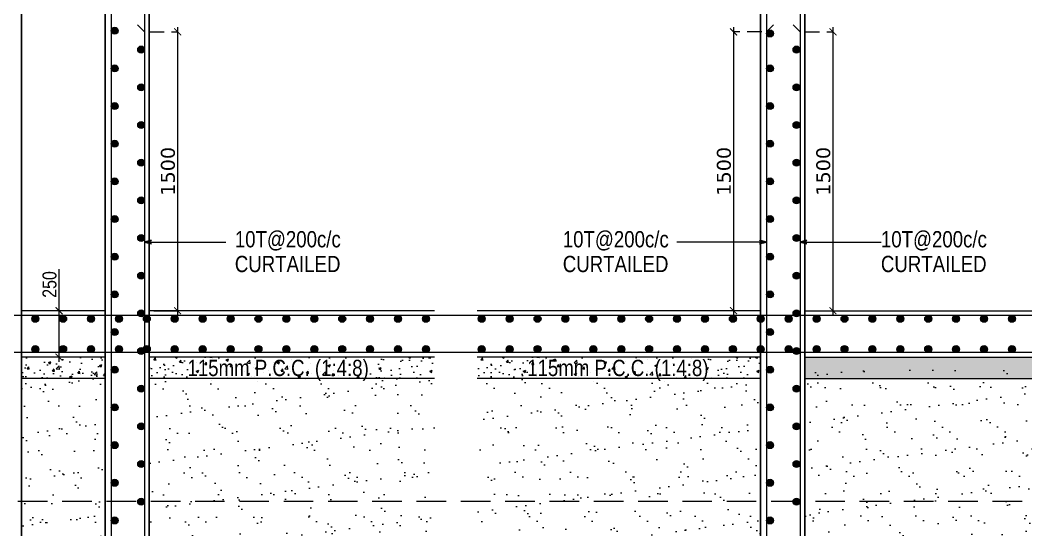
# Model space of a CAD drawing. Header units: millimetres. Extents: x 1112055 to 3390982, y -148532 to 766891.
# Drawn here: x 1786039 to 1807664, y 315891 to 326860 of the extents above; entities that cross this region are included whole.
import ezdxf

# ---------------------------------------------------------------- set-up
doc = ezdxf.new("R2010")
doc.units = ezdxf.units.MM
doc.header["$PDMODE"] = 35
doc.header["$PDSIZE"] = -25
doc.linetypes.add('Hidden', pattern=[9.525, 6.35, -3.175])
for name, color, linetype, lineweight in [('A_Levels', 150, 'Hidden', 13), ('B FINAL COLUMN', 1, 'Continuous', 30), ('B FOOTING', 49, 'Continuous', 20), ('B HATCH', 250, 'Continuous', 0), ('B STEEL', 34, 'Continuous', 15), ('B STEEL TEXT', 7, 'Continuous', 15), ('B-ST DIM', 250, 'Continuous', 18)]:
    doc.layers.add(name, color=color, linetype=linetype, lineweight=lineweight)
doc.styles.add('ARIAL', font='arial.ttf')
doc.styles.add('Q1', font='g13f12d.shx', dxfattribs={"width": 0.8})
doc.styles.add('STYLE2', font='verdana.ttf')
doc.styles.add('SWINC', font='swissc.ttf')
doc.dimstyles.new('BH-STD', dxfattribs={"dimscale": 0, "dimtxt": 230, "dimasz": 125, "dimexe": 0, "dimexo": 100, "dimgap": 50, "dimtad": 1, "dimdec": 0, "dimzin": 1, "dimdsep": 46, "dimtxsty": 'Q1', "dimblk": 'ARCHTICK', "dimcen": 1, "dimdle": 100, "dimclrd": 250, "dimclre": 250, "dimclrt": 256, "dimadec": 0, "dimazin": 0, "dimtfac": 1, "dimtdec": 0, "dimtix": 1, "dimtofl": 0, "dimtmove": 0, "dimatfit": 2, "dimfxl": 1, "dimtolj": 1, "dimtzin": 0, "dimlwd": 9, "dimlwe": 9, "dimarcsym": 0})
doc.dimstyles.new('DIM 1', dxfattribs={"dimscale": 0, "dimtxt": 230, "dimasz": 150, "dimexe": 0.18, "dimexo": 0.0625, "dimgap": 0.5, "dimtad": 1, "dimdec": 0, "dimzin": 0, "dimdsep": 46, "dimtxsty": 'ARIAL', "dimblk": 'OBLIQUE', "dimcen": 6, "dimse1": 1, "dimse2": 1, "dimclrd": 256, "dimclrt": 256, "dimadec": 0, "dimazin": 2, "dimtfac": 0.75, "dimtdec": 0, "dimtix": 1, "dimtofl": 0, "dimtmove": 1, "dimatfit": 3, "dimldrblk": 'OPEN30', "dimfxl": 0.18, "dimfrac": 1, "dimtolj": 1, "dimtzin": 0, "dimlwd": -1, "dimarcsym": 0})
pattern_1 = [(37.5, (159678.04, -211839.16), (-24.00047, 734.11986), [0, -579.12, 0, -647.7, 0, -619.125]), (7.5, (159678, -211839.2), (674.2849, 1075.23765), [0, -312.42, 0, -521.97, 0, -200.025]), (327.5, (159209.4, -211839.16), (1186.48856, 2.15578), [0, -190.5, 0, -685.8, 0, -895.35]), (317.5, (159209.4, -211839.2), (1145.3347, 334.394), [0, -95.25, 0, -449.58, 0, -514.35])]

# ---------------------------------------------------------------- blocks, each defined once
blk = doc.blocks.new('_ArchTick')
at = {"color": 0, "linetype": 'ByBlock', "const_width": 0.15}
blk.add_lwpolyline([(-0.5, -0.5), (0.5, 0.5)], dxfattribs=at)
blk = doc.blocks.new('*D135')
at = {"layer": 'B-ST DIM', "color": 7, "linetype": 'Hidden', "lineweight": 9, "ltscale": 50, "transparency": 16777216}
blk.add_line((1788817, 326607), (1789426, 326607), dxfattribs=at)
at = {"layer": 'B-ST DIM', "color": 7, "lineweight": 9, "ltscale": 50, "transparency": 16777216}
for p, q in [((1789426, 326707), (1789426, 320507)), ((1788917, 320607), (1789426, 320607))]:
    blk.add_line(p, q, dxfattribs=at)
at = {"layer": 'Defpoints', "color": 0, "ltscale": 50, "transparency": 16777216}
for p in [(1788717, 326607), (1788817, 320607), (1789426, 320607)]:
    blk.add_point(p, dxfattribs=at)
at = {"layer": 'B-ST DIM', "color": 7, "lineweight": 9, "ltscale": 50, "transparency": 16777216, "xscale": 150, "yscale": 150, "zscale": 150}
for p, rotation in [((1789426, 326607), 90), ((1789426, 320607), 270)]:
    blk.add_blockref('_ArchTick', p, dxfattribs=dict(at, rotation=rotation))
at = {"layer": 'B-ST DIM', "color": 7, "ltscale": 50, "transparency": 16777216, "insert": (1789219, 323607), "char_height": 300, "attachment_point": 5, "rotation": 90, "style": 'STYLE2'}
blk.add_mtext('\\A1;1500', dxfattribs=at)
blk = doc.blocks.new('_Oblique')
at = {"color": 0, "linetype": 'ByBlock', "lineweight": -2}
blk.add_line((-0.5, -0.5), (0.5, 0.5), dxfattribs=at)
blk = doc.blocks.new('_Open30')
at = {"color": 0, "linetype": 'ByBlock', "lineweight": -2}
for p, q in [((-1, 0.27), (0, 0)), ((0, 0), (-1, -0.27)), ((0, 0), (-1, 0))]:
    blk.add_line(p, q, dxfattribs=at)
blk = doc.blocks.new('*D136')
at = {"layer": 'B-ST DIM', "color": 7, "lineweight": 9, "ltscale": 50, "transparency": 16777216}
for p, q in [((1801379, 326707), (1801379, 320507)), ((1801888, 320607), (1801379, 320607))]:
    blk.add_line(p, q, dxfattribs=at)
at = {"layer": 'B-ST DIM', "color": 7, "linetype": 'Hidden', "lineweight": 9, "ltscale": 50, "transparency": 16777216}
blk.add_line((1801988, 326607), (1801379, 326607), dxfattribs=at)
at = {"layer": 'Defpoints', "color": 0, "ltscale": 50, "transparency": 16777216}
for p in [(1802088, 326607), (1801379, 320607), (1801988, 320607)]:
    blk.add_point(p, dxfattribs=at)
at = {"layer": 'B-ST DIM', "color": 7, "lineweight": 9, "ltscale": 50, "transparency": 16777216, "xscale": 150, "yscale": 150, "zscale": 150}
for p, rotation in [((1801379, 326607), 90), ((1801379, 320607), 270)]:
    blk.add_blockref('_ArchTick', p, dxfattribs=dict(at, rotation=rotation))
at = {"layer": 'B-ST DIM', "color": 7, "ltscale": 50, "transparency": 16777216, "insert": (1801173, 323607), "char_height": 300, "attachment_point": 5, "rotation": 90, "style": 'STYLE2'}
blk.add_mtext('\\A1;1500', dxfattribs=at)
blk = doc.blocks.new('*D139')
at = {"layer": 'B-ST DIM', "color": 7, "linetype": 'Hidden', "lineweight": 9, "ltscale": 50, "transparency": 16777216}
blk.add_line((1802908, 326607), (1803516, 326607), dxfattribs=at)
at = {"layer": 'B-ST DIM', "color": 7, "lineweight": 9, "ltscale": 50, "transparency": 16777216}
for p, q in [((1803516, 326707), (1803516, 320507)), ((1803008, 320607), (1803516, 320607))]:
    blk.add_line(p, q, dxfattribs=at)
at = {"layer": 'Defpoints', "color": 0, "ltscale": 50, "transparency": 16777216}
for p in [(1802808, 326607), (1802908, 320607), (1803516, 320607)]:
    blk.add_point(p, dxfattribs=at)
at = {"layer": 'B-ST DIM', "color": 7, "lineweight": 9, "ltscale": 50, "transparency": 16777216, "xscale": 150, "yscale": 150, "zscale": 150}
for p, rotation in [((1803516, 326607), 90), ((1803516, 320607), 270)]:
    blk.add_blockref('_ArchTick', p, dxfattribs=dict(at, rotation=rotation))
at = {"layer": 'B-ST DIM', "color": 7, "ltscale": 50, "transparency": 16777216, "insert": (1803310, 323607), "char_height": 300, "attachment_point": 5, "rotation": 90, "style": 'STYLE2'}
blk.add_mtext('\\A1;1500', dxfattribs=at)
blk = doc.blocks.new('*D142')
at = {"layer": 'B-ST DIM', "color": 7, "lineweight": 9, "ltscale": 50, "transparency": 16777216}
for p, q in [((1786877, 320607), (1786877, 321500)), ((1787172, 320607), (1786877, 320607)), ((1786877, 319507), (1786877, 320607))]:
    blk.add_line(p, q, dxfattribs=at)
at = {"layer": 'B-ST DIM', "color": 7, "linetype": 'Hidden', "lineweight": 9, "ltscale": 50, "transparency": 16777216}
blk.add_line((1787267, 319607), (1786877, 319607), dxfattribs=at)
at = {"layer": 'Defpoints', "color": 0, "ltscale": 50, "transparency": 16777216}
for p in [(1786877, 320607), (1787272, 320607), (1787367, 319607)]:
    blk.add_point(p, dxfattribs=at)
at = {"layer": 'B-ST DIM', "color": 7, "lineweight": 9, "ltscale": 50, "transparency": 16777216, "xscale": 150, "yscale": 150, "zscale": 150}
for p, rotation in [((1786877, 320607), 90), ((1786877, 319607), 270)]:
    blk.add_blockref('_ArchTick', p, dxfattribs=dict(at, rotation=rotation))
at = {"layer": 'B-ST DIM', "color": 7, "ltscale": 50, "transparency": 16777216, "insert": (1786673, 321171), "char_height": 300, "attachment_point": 5, "rotation": 90, "style": 'SWINC'}
blk.add_mtext('\\A1;250', dxfattribs=at)

msp = doc.modelspace()

# ---------------------------------------------------------------- hatches: boundary and pattern name
at = {"layer": 'B HATCH', "lineweight": 0}
h = msp.add_hatch(dxfattribs=at)
h.set_pattern_fill('AR-CONC', color=250, scale=3, style=0)
h.set_pattern_definition([(50, (205421.33, -200439.16), (546.55401, -47.81726), [57.15, -628.65]), (355, (205421.33, -200439.16), (-105.73026, 573.17054), [45.72, -502.92175]), (100.451445, (205466.9, -200443.15), (440.82374, 525.35326), [48.57003, -534.27073]), (46.1842, (205421.3, -200286.76), (813.23712, -126.12698), [85.725, -942.975]), (96.63556, (205489.1, -200297.3), (712.2124, 742.27837), [72.85507, -801.40682]), (351.18415, (205421.3, -200286.8), (712.2124, 742.27837), [68.5799, -754.3792]), (21, (205497.53, -200324.86), (454.84317, -306.7956), [57.15, -628.65]), (326, (205497.53, -200324.86), (185.40609, 552.5639), [45.72, -502.92]), (71.451445, (205535.43, -200350.43), (640.24926, 245.7683), [48.57003, -534.26981]), (37.5, (205421.33, -200439.16), (9.26581, 253.665117), [0, -496.824, 0, -510.54, 0, -504.825]), (7.5, (205421.33, -200439.16), (200.458988, 300.541724), [0, -291.084, 0, -485.394, 0, -192.405]), (327.5, (205251.4, -200439.16), (406.771786, -17.186232), [0, -190.5, 0, -594.36, 0, -788.67]), (317.5, (205175.2, -200439.16), (444.387544, 76.27947), [0, -247.65, 0, -394.716, 0, -560.07])])
h.paths.add_polyline_path([(1786069.4, 319607.2), (1787870.5, 319607.2), (1787870.5, 319147.2), (1786069.4, 319147.2)])
h = msp.add_hatch(dxfattribs=at)
h.set_pattern_fill('AR-CONC', color=250, scale=3, style=0)
h.set_pattern_definition([(50, (210334.2, -200439.16), (546.55401, -47.81726), [57.15, -628.65]), (355, (210334.2, -200439.16), (-105.73026, 573.17054), [45.72, -502.92175]), (100.451445, (210379.74, -200443.15), (440.82374, 525.35326), [48.57003, -534.27073]), (46.1842, (210334.2, -200286.76), (813.23712, -126.12698), [85.725, -942.975]), (96.63556, (210402, -200297.3), (712.2124, 742.27837), [72.85507, -801.40682]), (351.18415, (210334.2, -200286.8), (712.2124, 742.27837), [68.5799, -754.3792]), (21, (210410.4, -200324.86), (454.84317, -306.7956), [57.15, -628.65]), (326, (210410.4, -200324.86), (185.40609, 552.5639), [45.72, -502.92]), (71.451445, (210448.3, -200350.43), (640.24926, 245.7683), [48.57003, -534.26981]), (37.5, (210334.2, -200439.16), (9.26581, 253.665117), [0, -496.824, 0, -510.54, 0, -504.825]), (7.5, (210334.2, -200439.16), (200.458988, 300.541724), [0, -291.084, 0, -485.394, 0, -192.405]), (327.5, (210164.27, -200439.16), (406.771786, -17.186232), [0, -190.5, 0, -594.36, 0, -788.67]), (317.5, (210088.07, -200439.16), (444.387544, 76.27947), [0, -247.65, 0, -394.716, 0, -560.07])])
h.paths.add_polyline_path([(1788817, 319607.2), (1794948.6, 319607.2), (1794948.6, 319147.2), (1788817, 319147.2)])
h = msp.add_hatch(dxfattribs=at)
h.set_pattern_fill('AR-CONC', color=250, scale=3, style=0)
h.set_pattern_definition([(50, (217366.35, -200439.16), (546.55401, -47.81726), [57.15, -628.65]), (355, (217366.35, -200439.16), (-105.73026, 573.17054), [45.72, -502.92175]), (100.451445, (217411.9, -200443.15), (440.82374, 525.35326), [48.57003, -534.27073]), (46.1842, (217366.35, -200286.76), (813.23712, -126.12698), [85.725, -942.975]), (96.63556, (217434.1, -200297.3), (712.2124, 742.27837), [72.85507, -801.40682]), (351.18415, (217366.35, -200286.8), (712.2124, 742.27837), [68.5799, -754.3792]), (21, (217442.55, -200324.86), (454.84317, -306.7956), [57.15, -628.65]), (326, (217442.55, -200324.86), (185.40609, 552.5639), [45.72, -502.92]), (71.451445, (217480.45, -200350.43), (640.24926, 245.7683), [48.57003, -534.26981]), (37.5, (217366.35, -200439.16), (9.26581, 253.665117), [0, -496.824, 0, -510.54, 0, -504.825]), (7.5, (217366.35, -200439.16), (200.458988, 300.541724), [0, -291.084, 0, -485.394, 0, -192.405]), (327.5, (217196.42, -200439.16), (406.771786, -17.186232), [0, -190.5, 0, -594.36, 0, -788.67]), (317.5, (217120.22, -200439.16), (444.387544, 76.27947), [0, -247.65, 0, -394.716, 0, -560.07])])
h.paths.add_polyline_path([(1795868.6, 319607.2), (1801961.3, 319607.2), (1801961.3, 319147.2), (1795868.6, 319147.2)])
h = msp.add_hatch(dxfattribs=at)
h.set_pattern_fill('AR-CONC', color=250, scale=3, style=0)
h.set_pattern_definition([(50, (235297.67, -200439.16), (546.55401, -47.81726), [57.15, -628.65]), (355, (235297.67, -200439.16), (-105.73026, 573.17054), [45.72, -502.92175]), (100.451445, (235343.2, -200443.15), (440.82374, 525.35326), [48.57003, -534.27073]), (46.1842, (235297.7, -200286.76), (813.23712, -126.12698), [85.725, -942.975]), (96.63556, (235365.44, -200297.3), (712.2124, 742.27837), [72.85507, -801.40682]), (351.18415, (235297.7, -200286.8), (712.2124, 742.27837), [68.5799, -754.3792]), (21, (235373.87, -200324.86), (454.84317, -306.7956), [57.15, -628.65]), (326, (235373.87, -200324.86), (185.40609, 552.5639), [45.72, -502.92]), (71.451445, (235411.8, -200350.43), (640.24926, 245.7683), [48.57003, -534.26981]), (37.5, (235297.67, -200439.16), (9.26581, 253.665117), [0, -496.824, 0, -510.54, 0, -504.825]), (7.5, (235297.67, -200439.16), (200.458988, 300.541724), [0, -291.084, 0, -485.394, 0, -192.405]), (327.5, (235127.75, -200439.16), (406.771786, -17.186232), [0, -190.5, 0, -594.36, 0, -788.67]), (317.5, (235051.55, -200439.16), (444.387544, 76.27947), [0, -247.65, 0, -394.716, 0, -560.07])])
h.paths.add_polyline_path([(1802907.8, 319607.2), (1830784.8, 319607.2), (1830784.8, 319147.2), (1802907.8, 319147.2)])
h = msp.add_hatch(dxfattribs=at)
h.set_pattern_fill('AR-SAND', color=250, scale=15, style=0)
h.set_pattern_definition(pattern_1)
h.paths.add_polyline_path([(1786069.4, 309607.2), (1787870.5, 309607.2), (1787870.5, 319347.2), (1786069.4, 319347.2)])
h = msp.add_hatch(dxfattribs=at)
h.set_pattern_fill('AR-SAND', color=250, scale=15, style=0)
h.set_pattern_definition(pattern_1)
h.paths.add_polyline_path([(1788817, 309607.2), (1794948.6, 309607.2), (1794948.6, 319347.2), (1788817, 319347.2)])
h = msp.add_hatch(dxfattribs=at)
h.set_pattern_fill('AR-SAND', color=250, scale=15, style=0)
h.set_pattern_definition(pattern_1)
h.paths.add_polyline_path([(1795868.6, 309607.2), (1801961.3, 309607.2), (1801961.3, 319347.2), (1795868.6, 319347.2)])
h = msp.add_hatch(dxfattribs=at)
h.set_pattern_fill('AR-SAND', color=250, scale=15, style=0)
h.set_pattern_definition(pattern_1)
h.paths.add_polyline_path([(1802907.8, 309607.2), (1830784.8, 309607.2), (1830784.8, 319347.2), (1802907.8, 319347.2)])
at = {"layer": 'B STEEL'}
h = msp.add_hatch(color=256, dxfattribs=at)
h.dxf.hatch_style = 1
edge = h.paths.add_edge_path()
edge.add_arc((1788072, 326631.5), 75, 0, 360)
h = msp.add_hatch(color=256, dxfattribs=at)
h.dxf.hatch_style = 1
edge = h.paths.add_edge_path()
edge.add_arc((1802162.8, 326571.4), 75, 0, 360)
h = msp.add_hatch(color=256, dxfattribs=at)
h.dxf.hatch_style = 1
edge = h.paths.add_edge_path()
edge.add_arc((1788642, 326226.2), 75, 0, 360)
h = msp.add_hatch(color=256, dxfattribs=at)
h.dxf.hatch_style = 1
edge = h.paths.add_edge_path()
edge.add_arc((1802732.8, 326226.2), 75, 0, 360)
h = msp.add_hatch(color=256, dxfattribs=at)
h.dxf.hatch_style = 1
edge = h.paths.add_edge_path()
edge.add_arc((1788072, 325820.9), 75, 0, 360)
h = msp.add_hatch(color=256, dxfattribs=at)
h.dxf.hatch_style = 1
edge = h.paths.add_edge_path()
edge.add_arc((1802162.8, 325820.9), 75, 0, 360)
h = msp.add_hatch(color=256, dxfattribs=at)
h.dxf.hatch_style = 1
edge = h.paths.add_edge_path()
edge.add_arc((1788642, 325415.6), 75, 0, 360)
h = msp.add_hatch(color=256, dxfattribs=at)
h.dxf.hatch_style = 1
edge = h.paths.add_edge_path()
edge.add_arc((1802732.8, 325415.6), 75, 0, 360)
h = msp.add_hatch(color=256, dxfattribs=at)
h.dxf.hatch_style = 1
edge = h.paths.add_edge_path()
edge.add_arc((1788072, 325010.3), 75, 0, 360)
h = msp.add_hatch(color=256, dxfattribs=at)
h.dxf.hatch_style = 1
edge = h.paths.add_edge_path()
edge.add_arc((1802162.8, 325010.3), 75, 0, 360)
h = msp.add_hatch(color=256, dxfattribs=at)
h.dxf.hatch_style = 1
edge = h.paths.add_edge_path()
edge.add_arc((1788642, 324605), 75, 0, 360)
h = msp.add_hatch(color=256, dxfattribs=at)
h.dxf.hatch_style = 1
edge = h.paths.add_edge_path()
edge.add_arc((1802732.8, 324605), 75, 0, 360)
h = msp.add_hatch(color=256, dxfattribs=at)
h.dxf.hatch_style = 1
edge = h.paths.add_edge_path()
edge.add_arc((1788072, 324199.7), 75, 0, 360)
h = msp.add_hatch(color=256, dxfattribs=at)
h.dxf.hatch_style = 1
edge = h.paths.add_edge_path()
edge.add_arc((1802162.8, 324199.7), 75, 0, 360)
h = msp.add_hatch(color=256, dxfattribs=at)
h.dxf.hatch_style = 1
edge = h.paths.add_edge_path()
edge.add_arc((1788642, 323794.4), 75, 0, 360)
h = msp.add_hatch(color=256, dxfattribs=at)
h.dxf.hatch_style = 1
edge = h.paths.add_edge_path()
edge.add_arc((1802732.8, 323794.4), 75, 0, 360)
h = msp.add_hatch(color=256, dxfattribs=at)
h.dxf.hatch_style = 1
edge = h.paths.add_edge_path()
edge.add_arc((1788072, 323389.1), 75, 0, 360)
h = msp.add_hatch(color=256, dxfattribs=at)
h.dxf.hatch_style = 1
edge = h.paths.add_edge_path()
edge.add_arc((1802162.8, 323389.1), 75, 0, 360)
h = msp.add_hatch(color=256, dxfattribs=at)
h.dxf.hatch_style = 1
edge = h.paths.add_edge_path()
edge.add_arc((1788642, 322983.8), 75, 0, 360)
h = msp.add_hatch(color=256, dxfattribs=at)
h.dxf.hatch_style = 1
edge = h.paths.add_edge_path()
edge.add_arc((1802732.8, 322983.8), 75, 0, 360)
h = msp.add_hatch(color=256, dxfattribs=at)
h.dxf.hatch_style = 1
edge = h.paths.add_edge_path()
edge.add_arc((1788072, 322578.5), 75, 0, 360)
h = msp.add_hatch(color=256, dxfattribs=at)
h.dxf.hatch_style = 1
edge = h.paths.add_edge_path()
edge.add_arc((1802162.8, 322578.5), 75, 0, 360)
h = msp.add_hatch(color=256, dxfattribs=at)
h.dxf.hatch_style = 1
edge = h.paths.add_edge_path()
edge.add_arc((1788642, 322173.2), 75, 0, 360)
h = msp.add_hatch(color=256, dxfattribs=at)
h.dxf.hatch_style = 1
edge = h.paths.add_edge_path()
edge.add_arc((1802732.8, 322173.2), 75, 0, 360)
h = msp.add_hatch(color=256, dxfattribs=at)
h.dxf.hatch_style = 1
edge = h.paths.add_edge_path()
edge.add_arc((1788072, 321767.9), 75, 0, 360)
h = msp.add_hatch(color=256, dxfattribs=at)
h.dxf.hatch_style = 1
edge = h.paths.add_edge_path()
edge.add_arc((1802162.8, 321767.9), 75, 0, 360)
h = msp.add_hatch(color=256, dxfattribs=at)
h.dxf.hatch_style = 1
edge = h.paths.add_edge_path()
edge.add_arc((1788642, 321362.6), 75, 0, 360)
h = msp.add_hatch(color=256, dxfattribs=at)
h.dxf.hatch_style = 1
edge = h.paths.add_edge_path()
edge.add_arc((1802732.8, 321362.6), 75, 0, 360)
h = msp.add_hatch(color=256, dxfattribs=at)
h.dxf.hatch_style = 1
edge = h.paths.add_edge_path()
edge.add_arc((1788072, 320957.3), 75, 0, 360)
h = msp.add_hatch(color=256, dxfattribs=at)
h.dxf.hatch_style = 1
edge = h.paths.add_edge_path()
edge.add_arc((1802162.8, 320957.3), 75, 0, 360)
h = msp.add_hatch(color=256, dxfattribs=at)
h.dxf.hatch_style = 1
edge = h.paths.add_edge_path()
edge.add_arc((1786364.1, 320432.2), 75, 0, 360)
h = msp.add_hatch(color=256, dxfattribs=at)
h.dxf.hatch_style = 1
edge = h.paths.add_edge_path()
edge.add_arc((1786964.1, 320432.2), 75, 0, 360)
h = msp.add_hatch(color=256, dxfattribs=at)
h.dxf.hatch_style = 1
edge = h.paths.add_edge_path()
edge.add_arc((1787564.1, 320432.2), 75, 0, 360)
h = msp.add_hatch(color=256, dxfattribs=at)
h.dxf.hatch_style = 1
edge = h.paths.add_edge_path()
edge.add_arc((1788164.1, 320432.2), 75, 0, 360)
h = msp.add_hatch(color=256, dxfattribs=at)
h.dxf.hatch_style = 1
edge = h.paths.add_edge_path()
edge.add_arc((1788642, 320552), 75, 0, 360)
h = msp.add_hatch(color=256, dxfattribs=at)
h.dxf.hatch_style = 1
edge = h.paths.add_edge_path()
edge.add_arc((1788764.1, 320432.2), 75, 0, 360)
h = msp.add_hatch(color=256, dxfattribs=at)
h.dxf.hatch_style = 1
edge = h.paths.add_edge_path()
edge.add_arc((1789364.1, 320432.2), 75, 0, 360)
h = msp.add_hatch(color=256, dxfattribs=at)
h.dxf.hatch_style = 1
edge = h.paths.add_edge_path()
edge.add_arc((1789964.1, 320432.2), 75, 0, 360)
h = msp.add_hatch(color=256, dxfattribs=at)
h.dxf.hatch_style = 1
edge = h.paths.add_edge_path()
edge.add_arc((1790564.1, 320432.2), 75, 0, 360)
h = msp.add_hatch(color=256, dxfattribs=at)
h.dxf.hatch_style = 1
edge = h.paths.add_edge_path()
edge.add_arc((1791164.1, 320432.2), 75, 0, 360)
h = msp.add_hatch(color=256, dxfattribs=at)
h.dxf.hatch_style = 1
edge = h.paths.add_edge_path()
edge.add_arc((1791764.1, 320432.2), 75, 0, 360)
h = msp.add_hatch(color=256, dxfattribs=at)
h.dxf.hatch_style = 1
edge = h.paths.add_edge_path()
edge.add_arc((1792364.1, 320432.2), 75, 0, 360)
h = msp.add_hatch(color=256, dxfattribs=at)
h.dxf.hatch_style = 1
edge = h.paths.add_edge_path()
edge.add_arc((1792964.1, 320432.2), 75, 0, 360)
h = msp.add_hatch(color=256, dxfattribs=at)
h.dxf.hatch_style = 1
edge = h.paths.add_edge_path()
edge.add_arc((1793564.1, 320432.2), 75, 0, 360)
h = msp.add_hatch(color=256, dxfattribs=at)
h.dxf.hatch_style = 1
edge = h.paths.add_edge_path()
edge.add_arc((1794164.1, 320432.2), 75, 0, 360)
h = msp.add_hatch(color=256, dxfattribs=at)
h.dxf.hatch_style = 1
edge = h.paths.add_edge_path()
edge.add_arc((1794764.1, 320432.2), 75, 0, 360)
h = msp.add_hatch(color=256, dxfattribs=at)
h.dxf.hatch_style = 1
edge = h.paths.add_edge_path()
edge.add_arc((1795964.1, 320432.2), 75, 0, 360)
h = msp.add_hatch(color=256, dxfattribs=at)
h.dxf.hatch_style = 1
edge = h.paths.add_edge_path()
edge.add_arc((1796564.1, 320432.2), 75, 0, 360)
h = msp.add_hatch(color=256, dxfattribs=at)
h.dxf.hatch_style = 1
edge = h.paths.add_edge_path()
edge.add_arc((1797164.1, 320432.2), 75, 0, 360)
h = msp.add_hatch(color=256, dxfattribs=at)
h.dxf.hatch_style = 1
edge = h.paths.add_edge_path()
edge.add_arc((1797764.1, 320432.2), 75, 0, 360)
h = msp.add_hatch(color=256, dxfattribs=at)
h.dxf.hatch_style = 1
edge = h.paths.add_edge_path()
edge.add_arc((1798364.1, 320432.2), 75, 0, 360)
h = msp.add_hatch(color=256, dxfattribs=at)
h.dxf.hatch_style = 1
edge = h.paths.add_edge_path()
edge.add_arc((1798964.1, 320432.2), 75, 0, 360)
h = msp.add_hatch(color=256, dxfattribs=at)
h.dxf.hatch_style = 1
edge = h.paths.add_edge_path()
edge.add_arc((1799564.1, 320432.2), 75, 0, 360)
h = msp.add_hatch(color=256, dxfattribs=at)
h.dxf.hatch_style = 1
edge = h.paths.add_edge_path()
edge.add_arc((1800164.1, 320432.2), 75, 0, 360)
h = msp.add_hatch(color=256, dxfattribs=at)
h.dxf.hatch_style = 1
edge = h.paths.add_edge_path()
edge.add_arc((1800764.1, 320432.2), 75, 0, 360)
h = msp.add_hatch(color=256, dxfattribs=at)
h.dxf.hatch_style = 1
edge = h.paths.add_edge_path()
edge.add_arc((1801364.1, 320432.2), 75, 0, 360)
h = msp.add_hatch(color=256, dxfattribs=at)
h.dxf.hatch_style = 1
edge = h.paths.add_edge_path()
edge.add_arc((1801964.1, 320432.2), 75, 0, 360)
h = msp.add_hatch(color=256, dxfattribs=at)
h.dxf.hatch_style = 1
edge = h.paths.add_edge_path()
edge.add_arc((1802564.1, 320432.2), 75, 0, 360)
h = msp.add_hatch(color=256, dxfattribs=at)
h.dxf.hatch_style = 1
edge = h.paths.add_edge_path()
edge.add_arc((1802732.8, 320552), 75, 0, 360)
h = msp.add_hatch(color=256, dxfattribs=at)
h.dxf.hatch_style = 1
edge = h.paths.add_edge_path()
edge.add_arc((1803164.1, 320432.2), 75, 0, 360)
h = msp.add_hatch(color=256, dxfattribs=at)
h.dxf.hatch_style = 1
edge = h.paths.add_edge_path()
edge.add_arc((1803764.1, 320432.2), 75, 0, 360)
h = msp.add_hatch(color=256, dxfattribs=at)
h.dxf.hatch_style = 1
edge = h.paths.add_edge_path()
edge.add_arc((1804364.1, 320432.2), 75, 0, 360)
h = msp.add_hatch(color=256, dxfattribs=at)
h.dxf.hatch_style = 1
edge = h.paths.add_edge_path()
edge.add_arc((1804964.1, 320432.2), 75, 0, 360)
h = msp.add_hatch(color=256, dxfattribs=at)
h.dxf.hatch_style = 1
edge = h.paths.add_edge_path()
edge.add_arc((1805564.1, 320432.2), 75, 0, 360)
h = msp.add_hatch(color=256, dxfattribs=at)
h.dxf.hatch_style = 1
edge = h.paths.add_edge_path()
edge.add_arc((1806164.1, 320432.2), 75, 0, 360)
h = msp.add_hatch(color=256, dxfattribs=at)
h.dxf.hatch_style = 1
edge = h.paths.add_edge_path()
edge.add_arc((1806764.1, 320432.2), 75, 0, 360)
h = msp.add_hatch(color=256, dxfattribs=at)
h.dxf.hatch_style = 1
edge = h.paths.add_edge_path()
edge.add_arc((1807364.1, 320432.2), 75, 0, 360)
h = msp.add_hatch(color=256, dxfattribs=at)
h.dxf.hatch_style = 1
edge = h.paths.add_edge_path()
edge.add_arc((1788072, 320146.7), 75, 0, 360)
h = msp.add_hatch(color=256, dxfattribs=at)
h.dxf.hatch_style = 1
edge = h.paths.add_edge_path()
edge.add_arc((1802162.8, 320146.7), 75, 0, 360)
h = msp.add_hatch(color=256, dxfattribs=at)
h.dxf.hatch_style = 1
edge = h.paths.add_edge_path()
edge.add_arc((1786364.1, 319782.2), 75, 0, 360)
h = msp.add_hatch(color=256, dxfattribs=at)
h.dxf.hatch_style = 1
edge = h.paths.add_edge_path()
edge.add_arc((1786964.1, 319782.2), 75, 0, 360)
h = msp.add_hatch(color=256, dxfattribs=at)
h.dxf.hatch_style = 1
edge = h.paths.add_edge_path()
edge.add_arc((1787564.1, 319782.2), 75, 0, 360)
h = msp.add_hatch(color=256, dxfattribs=at)
h.dxf.hatch_style = 1
edge = h.paths.add_edge_path()
edge.add_arc((1788164.1, 319782.2), 75, 0, 360)
h = msp.add_hatch(color=256, dxfattribs=at)
h.dxf.hatch_style = 1
edge = h.paths.add_edge_path()
edge.add_arc((1788764.1, 319782.2), 75, 0, 360)
h = msp.add_hatch(color=256, dxfattribs=at)
h.dxf.hatch_style = 1
edge = h.paths.add_edge_path()
edge.add_arc((1789364.1, 319782.2), 75, 0, 360)
h = msp.add_hatch(color=256, dxfattribs=at)
h.dxf.hatch_style = 1
edge = h.paths.add_edge_path()
edge.add_arc((1789964.1, 319782.2), 75, 0, 360)
h = msp.add_hatch(color=256, dxfattribs=at)
h.dxf.hatch_style = 1
edge = h.paths.add_edge_path()
edge.add_arc((1790564.1, 319782.2), 75, 0, 360)
h = msp.add_hatch(color=256, dxfattribs=at)
h.dxf.hatch_style = 1
edge = h.paths.add_edge_path()
edge.add_arc((1791164.1, 319782.2), 75, 0, 360)
h = msp.add_hatch(color=256, dxfattribs=at)
h.dxf.hatch_style = 1
edge = h.paths.add_edge_path()
edge.add_arc((1791764.1, 319782.2), 75, 0, 360)
h = msp.add_hatch(color=256, dxfattribs=at)
h.dxf.hatch_style = 1
edge = h.paths.add_edge_path()
edge.add_arc((1792364.1, 319782.2), 75, 0, 360)
h = msp.add_hatch(color=256, dxfattribs=at)
h.dxf.hatch_style = 1
edge = h.paths.add_edge_path()
edge.add_arc((1792964.1, 319782.2), 75, 0, 360)
h = msp.add_hatch(color=256, dxfattribs=at)
h.dxf.hatch_style = 1
edge = h.paths.add_edge_path()
edge.add_arc((1793564.1, 319782.2), 75, 0, 360)
h = msp.add_hatch(color=256, dxfattribs=at)
h.dxf.hatch_style = 1
edge = h.paths.add_edge_path()
edge.add_arc((1794164.1, 319782.2), 75, 0, 360)
h = msp.add_hatch(color=256, dxfattribs=at)
h.dxf.hatch_style = 1
edge = h.paths.add_edge_path()
edge.add_arc((1794764.1, 319782.2), 75, 0, 360)
h = msp.add_hatch(color=256, dxfattribs=at)
h.dxf.hatch_style = 1
edge = h.paths.add_edge_path()
edge.add_arc((1795964.1, 319782.2), 75, 0, 360)
h = msp.add_hatch(color=256, dxfattribs=at)
h.dxf.hatch_style = 1
edge = h.paths.add_edge_path()
edge.add_arc((1796564.1, 319782.2), 75, 0, 360)
h = msp.add_hatch(color=256, dxfattribs=at)
h.dxf.hatch_style = 1
edge = h.paths.add_edge_path()
edge.add_arc((1797164.1, 319782.2), 75, 0, 360)
h = msp.add_hatch(color=256, dxfattribs=at)
h.dxf.hatch_style = 1
edge = h.paths.add_edge_path()
edge.add_arc((1797764.1, 319782.2), 75, 0, 360)
h = msp.add_hatch(color=256, dxfattribs=at)
h.dxf.hatch_style = 1
edge = h.paths.add_edge_path()
edge.add_arc((1798364.1, 319782.2), 75, 0, 360)
h = msp.add_hatch(color=256, dxfattribs=at)
h.dxf.hatch_style = 1
edge = h.paths.add_edge_path()
edge.add_arc((1798964.1, 319782.2), 75, 0, 360)
h = msp.add_hatch(color=256, dxfattribs=at)
h.dxf.hatch_style = 1
edge = h.paths.add_edge_path()
edge.add_arc((1799564.1, 319782.2), 75, 0, 360)
h = msp.add_hatch(color=256, dxfattribs=at)
h.dxf.hatch_style = 1
edge = h.paths.add_edge_path()
edge.add_arc((1800164.1, 319782.2), 75, 0, 360)
h = msp.add_hatch(color=256, dxfattribs=at)
h.dxf.hatch_style = 1
edge = h.paths.add_edge_path()
edge.add_arc((1800764.1, 319782.2), 75, 0, 360)
h = msp.add_hatch(color=256, dxfattribs=at)
h.dxf.hatch_style = 1
edge = h.paths.add_edge_path()
edge.add_arc((1801364.1, 319782.2), 75, 0, 360)
h = msp.add_hatch(color=256, dxfattribs=at)
h.dxf.hatch_style = 1
edge = h.paths.add_edge_path()
edge.add_arc((1801964.1, 319782.2), 75, 0, 360)
h = msp.add_hatch(color=256, dxfattribs=at)
h.dxf.hatch_style = 1
edge = h.paths.add_edge_path()
edge.add_arc((1802564.1, 319782.2), 75, 0, 360)
h = msp.add_hatch(color=256, dxfattribs=at)
h.dxf.hatch_style = 1
edge = h.paths.add_edge_path()
edge.add_arc((1803164.1, 319782.2), 75, 0, 360)
h = msp.add_hatch(color=256, dxfattribs=at)
h.dxf.hatch_style = 1
edge = h.paths.add_edge_path()
edge.add_arc((1803764.1, 319782.2), 75, 0, 360)
h = msp.add_hatch(color=256, dxfattribs=at)
h.dxf.hatch_style = 1
edge = h.paths.add_edge_path()
edge.add_arc((1804364.1, 319782.2), 75, 0, 360)
h = msp.add_hatch(color=256, dxfattribs=at)
h.dxf.hatch_style = 1
edge = h.paths.add_edge_path()
edge.add_arc((1804964.1, 319782.2), 75, 0, 360)
h = msp.add_hatch(color=256, dxfattribs=at)
h.dxf.hatch_style = 1
edge = h.paths.add_edge_path()
edge.add_arc((1805564.1, 319782.2), 75, 0, 360)
h = msp.add_hatch(color=256, dxfattribs=at)
h.dxf.hatch_style = 1
edge = h.paths.add_edge_path()
edge.add_arc((1806164.1, 319782.2), 75, 0, 360)
h = msp.add_hatch(color=256, dxfattribs=at)
h.dxf.hatch_style = 1
edge = h.paths.add_edge_path()
edge.add_arc((1806764.1, 319782.2), 75, 0, 360)
h = msp.add_hatch(color=256, dxfattribs=at)
h.dxf.hatch_style = 1
edge = h.paths.add_edge_path()
edge.add_arc((1807364.1, 319782.2), 75, 0, 360)
h = msp.add_hatch(color=256, dxfattribs=at)
h.dxf.hatch_style = 1
edge = h.paths.add_edge_path()
edge.add_arc((1788642, 319741.4), 75, 0, 360)
h = msp.add_hatch(color=256, dxfattribs=at)
h.dxf.hatch_style = 1
edge = h.paths.add_edge_path()
edge.add_arc((1802732.8, 319741.4), 75, 0, 360)
h = msp.add_hatch(color=256, dxfattribs=at)
h.dxf.hatch_style = 1
edge = h.paths.add_edge_path()
edge.add_arc((1788072, 319336.1), 75, 0, 360)
h = msp.add_hatch(color=256, dxfattribs=at)
h.dxf.hatch_style = 1
edge = h.paths.add_edge_path()
edge.add_arc((1802162.8, 319336.1), 75, 0, 360)
h = msp.add_hatch(color=256, dxfattribs=at)
h.dxf.hatch_style = 1
edge = h.paths.add_edge_path()
edge.add_arc((1788642, 318930.8), 75, 0, 360)
h = msp.add_hatch(color=256, dxfattribs=at)
h.dxf.hatch_style = 1
edge = h.paths.add_edge_path()
edge.add_arc((1802732.8, 318930.8), 75, 0, 360)
h = msp.add_hatch(color=256, dxfattribs=at)
h.dxf.hatch_style = 1
edge = h.paths.add_edge_path()
edge.add_arc((1788072, 318525.5), 75, 0, 360)
h = msp.add_hatch(color=256, dxfattribs=at)
h.dxf.hatch_style = 1
edge = h.paths.add_edge_path()
edge.add_arc((1802162.8, 318525.5), 75, 0, 360)
h = msp.add_hatch(color=256, dxfattribs=at)
h.dxf.hatch_style = 1
edge = h.paths.add_edge_path()
edge.add_arc((1788642, 318120.2), 75, 0, 360)
h = msp.add_hatch(color=256, dxfattribs=at)
h.dxf.hatch_style = 1
edge = h.paths.add_edge_path()
edge.add_arc((1802732.8, 318120.2), 75, 0, 360)
h = msp.add_hatch(color=256, dxfattribs=at)
h.dxf.hatch_style = 1
edge = h.paths.add_edge_path()
edge.add_arc((1788072, 317714.9), 75, 0, 360)
h = msp.add_hatch(color=256, dxfattribs=at)
h.dxf.hatch_style = 1
edge = h.paths.add_edge_path()
edge.add_arc((1802162.8, 317714.9), 75, 0, 360)
h = msp.add_hatch(color=256, dxfattribs=at)
h.dxf.hatch_style = 1
edge = h.paths.add_edge_path()
edge.add_arc((1788642, 317309.6), 75, 0, 360)
h = msp.add_hatch(color=256, dxfattribs=at)
h.dxf.hatch_style = 1
edge = h.paths.add_edge_path()
edge.add_arc((1802732.8, 317309.6), 75, 0, 360)
h = msp.add_hatch(color=256, dxfattribs=at)
h.dxf.hatch_style = 1
edge = h.paths.add_edge_path()
edge.add_arc((1788072, 316904.3), 75, 0, 360)
h = msp.add_hatch(color=256, dxfattribs=at)
h.dxf.hatch_style = 1
edge = h.paths.add_edge_path()
edge.add_arc((1802162.8, 316904.3), 75, 0, 360)
h = msp.add_hatch(color=256, dxfattribs=at)
h.dxf.hatch_style = 1
edge = h.paths.add_edge_path()
edge.add_arc((1788642, 316499), 75, 0, 360)
h = msp.add_hatch(color=256, dxfattribs=at)
h.dxf.hatch_style = 1
edge = h.paths.add_edge_path()
edge.add_arc((1802732.8, 316499), 75, 0, 360)
h = msp.add_hatch(color=256, dxfattribs=at)
h.dxf.hatch_style = 1
edge = h.paths.add_edge_path()
edge.add_arc((1788072, 316093.7), 75, 0, 360)
h = msp.add_hatch(color=256, dxfattribs=at)
h.dxf.hatch_style = 1
edge = h.paths.add_edge_path()
edge.add_arc((1802162.8, 316093.7), 75, 0, 360)

# ---------------------------------------------------------------- linework, layer by layer
at = {"layer": 'A_Levels', "linetype": 'Hidden', "ltscale": 100}
msp.add_line((1745034.7, 316507.2), (1867797.7, 316507.2), dxfattribs=at)
at = {"layer": 'B FINAL COLUMN', "lineweight": 25}
msp.add_line((1801961.3, 334007.2), (1801961.3, 309607.2), dxfattribs=at)
for points in [[(1786069.4, 334007.2), (1786069.4, 309607.2)], [(1787870.5, 334007.2), (1787870.5, 309607.2)], [(1788817, 334007.2), (1788817, 309607.2)], [(1802907.8, 334007.2), (1802907.8, 309607.2)]]:
    msp.add_lwpolyline(points, dxfattribs=at)
at = {"layer": 'B FOOTING'}
for p, q in [((1787870.5, 320607.2), (1786069.4, 320607.2)), ((1794948.6, 320607.2), (1788817, 320607.2)), ((1801961.3, 320607.2), (1795868.6, 320607.2)), ((1802907.8, 320607.2), (1830784.8, 320607.2)), ((1787870.5, 319607.2), (1786069.4, 319607.2)), ((1794948.6, 319607.2), (1788817, 319607.2)), ((1801961.3, 319607.2), (1795868.6, 319607.2)), ((1802907.8, 319607.2), (1830784.8, 319607.2)), ((1787870.5, 319147.2), (1786069.4, 319147.2)), ((1794948.6, 319147.2), (1788817, 319147.2)), ((1801961.3, 319147.2), (1795868.6, 319147.2)), ((1802907.8, 319147.2), (1830784.8, 319147.2))]:
    msp.add_line(p, q, dxfattribs=at)
at = {"layer": 'B STEEL', "flags": 128}
for points in [[(1786954.6, 334507.2), (1788717, 334507.2), (1788717, 308622.7), (1787022.7, 308622.7)], [(1790029.9, 334407.2), (1787997, 334407.2), (1787997, 308551.2), (1789663.4, 308551.2)], [(1801045.4, 334507.2), (1802807.8, 334507.2), (1802807.8, 308622.7), (1801113.5, 308622.7)], [(1804120.7, 334407.2), (1802087.8, 334407.2), (1802087.8, 308551.2), (1803754.2, 308551.2)], [(1788566.8, 326757.3), (1788717, 326607.2)], [(1802238, 326757.3), (1802087.8, 326607.2)], [(1802657.6, 326757.3), (1802807.8, 326607.2)], [(1859207.6, 320015.3), (1859207.6, 320507.2), (1758528.1, 320507.2), (1758528.1, 320089.7)], [(1859115.4, 320147.6), (1859115.4, 319707.2), (1758599.4, 319707.2), (1758599.4, 320163.1)]]:
    msp.add_lwpolyline(points, dxfattribs=at)
at = {"layer": 'B STEEL'}
for centre in [(1788072, 326631.5), (1802162.8, 326571.4), (1788642, 326226.2), (1802732.8, 326226.2), (1788072, 325820.9), (1802162.8, 325820.9), (1788642, 325415.6), (1802732.8, 325415.6), (1788072, 325010.3), (1802162.8, 325010.3), (1788642, 324605), (1802732.8, 324605), (1788072, 324199.7), (1802162.8, 324199.7), (1788642, 323794.4), (1802732.8, 323794.4), (1788072, 323389.1), (1802162.8, 323389.1), (1788642, 322983.8), (1802732.8, 322983.8), (1788072, 322578.5), (1802162.8, 322578.5), (1788642, 322173.2), (1802732.8, 322173.2), (1788072, 321767.9), (1802162.8, 321767.9), (1788642, 321362.6), (1802732.8, 321362.6), (1788072, 320957.3), (1802162.8, 320957.3), (1786364.1, 320432.2), (1786964.1, 320432.2), (1787564.1, 320432.2), (1788164.1, 320432.2), (1788642, 320552), (1788764.1, 320432.2), (1789364.1, 320432.2), (1789964.1, 320432.2), (1790564.1, 320432.2), (1791164.1, 320432.2), (1791764.1, 320432.2), (1792364.1, 320432.2), (1792964.1, 320432.2), (1793564.1, 320432.2), (1794164.1, 320432.2), (1794764.1, 320432.2), (1795964.1, 320432.2), (1796564.1, 320432.2), (1797164.1, 320432.2), (1797764.1, 320432.2), (1798364.1, 320432.2), (1798964.1, 320432.2), (1799564.1, 320432.2), (1800164.1, 320432.2), (1800764.1, 320432.2), (1801364.1, 320432.2), (1801964.1, 320432.2), (1802564.1, 320432.2), (1802732.8, 320552), (1803164.1, 320432.2), (1803764.1, 320432.2), (1804364.1, 320432.2), (1804964.1, 320432.2), (1805564.1, 320432.2), (1806164.1, 320432.2), (1806764.1, 320432.2), (1807364.1, 320432.2), (1788072, 320146.7), (1802162.8, 320146.7), (1786364.1, 319782.2), (1786964.1, 319782.2), (1787564.1, 319782.2), (1788164.1, 319782.2), (1788764.1, 319782.2), (1789364.1, 319782.2), (1789964.1, 319782.2), (1790564.1, 319782.2), (1791164.1, 319782.2), (1791764.1, 319782.2), (1792364.1, 319782.2), (1792964.1, 319782.2), (1793564.1, 319782.2), (1794164.1, 319782.2), (1794764.1, 319782.2), (1795964.1, 319782.2), (1796564.1, 319782.2), (1797164.1, 319782.2), (1797764.1, 319782.2), (1798364.1, 319782.2), (1798964.1, 319782.2), (1799564.1, 319782.2), (1800164.1, 319782.2), (1800764.1, 319782.2), (1801364.1, 319782.2), (1801964.1, 319782.2), (1802564.1, 319782.2), (1803164.1, 319782.2), (1803764.1, 319782.2), (1804364.1, 319782.2), (1804964.1, 319782.2), (1805564.1, 319782.2), (1806164.1, 319782.2), (1806764.1, 319782.2), (1807364.1, 319782.2), (1788642, 319741.4), (1802732.8, 319741.4), (1788072, 319336.1), (1802162.8, 319336.1), (1788642, 318930.8), (1802732.8, 318930.8), (1788072, 318525.5), (1802162.8, 318525.5), (1788642, 318120.2), (1802732.8, 318120.2), (1788072, 317714.9), (1802162.8, 317714.9), (1788642, 317309.6), (1802732.8, 317309.6), (1788072, 316904.3), (1802162.8, 316904.3), (1788642, 316499), (1802732.8, 316499), (1788072, 316093.7), (1802162.8, 316093.7)]:
    msp.add_circle(centre, 75, dxfattribs=at)

# ---------------------------------------------------------------- texts
at = {"layer": 'B STEEL TEXT', "lineweight": 9, "style": 'SWINC'}
for s, p in [('10T@200c/c', (1790655.6, 321970.2)), ('10T@200c/c', (1797707.3, 321970.2)), ('10T@200c/c', (1804547.4, 321970.2)), ('CURTAILED', (1790655.6, 321437.4)), ('CURTAILED', (1797707.3, 321437.4)), ('CURTAILED', (1804547.4, 321437.4)), ('115mm P.C.C. (1:4:8)', (1789637.2, 319201)), ('115mm P.C.C. (1:4:8)', (1796941.6, 319201))]:
    msp.add_text(s, height=350, dxfattribs=at).set_placement(p)

# ---------------------------------------------------------------- dimensions: what is measured, and where the dimension line sits
at = {"layer": 'B-ST DIM', "ltscale": 50}
for base, p1, p2, picture, middle in [((1789425.6, 320607.2), (1788717, 326607.2), (1788817, 320607.2), '*D135', (1789219.4, 323607.2)), ((1801379.3, 320607.2), (1802087.8, 326607.2), (1801987.8, 320607.2), '*D136', (1801173.1, 323607.2)), ((1803516.4, 320607.2), (1802807.8, 326607.2), (1802907.8, 320607.2), '*D139', (1803310.2, 323607.2))]:
    dim = msp.add_linear_dim(base=base, p1=p1, p2=p2, angle=90, dimstyle='BH-STD', override={"dimscale": 1, "dimtxt": 300, "dimasz": 150, "dimlfac": 0.25, "dimtxsty": 'STYLE2', "dimclrd": 7, "dimclre": 7, "dimclrt": 7}, dxfattribs=at)
    dim.commit()
    dim.dimension.update_dxf_attribs({"geometry": picture, "text_midpoint": middle})
dim = msp.add_linear_dim(base=(1786877, 320607.2), p1=(1787367.3, 319607.2), p2=(1787272, 320607.2), angle=90, dimstyle='BH-STD', override={"dimscale": 1, "dimtxt": 300, "dimasz": 150, "dimlfac": 0.25, "dimtxsty": 'SWINC', "dimclrd": 7, "dimclre": 7, "dimclrt": 7}, dxfattribs=at)
dim.commit()
dim.dimension.update_dxf_attribs({"geometry": '*D142', "text_midpoint": (1786877, 321170.8), "dimtype": 128})

# ---------------------------------------------------------------- leaders
at = {"layer": 'B STEEL TEXT', "lineweight": 5}
for points in [[(1788717, 322083.4), (1790465.2, 322083.4)], [(1802087.8, 322083.4), (1800162, 322083.4)], [(1802807.8, 322083.4), (1804556, 322083.4)]]:
    msp.add_leader(points, dimstyle='DIM 1', override={"dimscale": 1, "dimtad": 0, "dimtxsty": 'SWINC', "dimfxlon": 1, "dimlwd": 5, "dimarcsym": 2}, dxfattribs=at)

doc.saveas('drawing.dxf')
